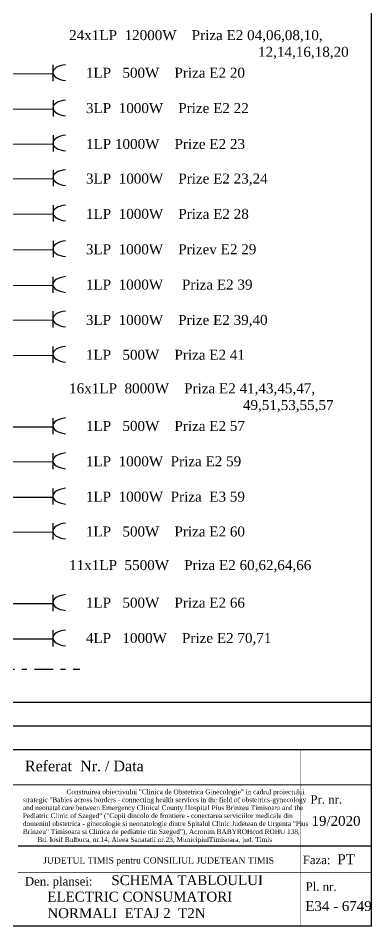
# Model space of a CAD drawing. Header units: inches. Extents: x -369701 to 85886, y 28217 to 66726.
# Drawn here: x -105142 to -100139, y 28218 to 41073 of the extents above; entities that cross this region are included whole.
import ezdxf

# ---------------------------------------------------------------- set-up
doc = ezdxf.new("R2010")
doc.units = ezdxf.units.IN
doc.header["$MEASUREMENT"] = 0
doc.linetypes.add('DOUBLE_DASHED', pattern=[1.093611, 0.529167, -0.211667, 0.141111, -0.211667])
doc.layers.add('Circuite', color=7, linetype='Continuous', lineweight=25)
for name, color, linetype in [('circuite prize normal', 7, 'Continuous'), ('ELECTRICAL', 7, 'Continuous'), ('Texte', 7, 'Continuous')]:
    doc.layers.add(name, color=color, linetype=linetype)
doc.styles.get("Standard").update_dxf_attribs({"font": 'arial.ttf'})

msp = doc.modelspace()

# ---------------------------------------------------------------- linework, layer by layer
at = {"layer": 'Circuite', "linetype": 'Continuous', "ltscale": 2}
msp.add_line((-105141, 29364), (-100139, 29364), dxfattribs=at)
at = {"layer": 'circuite prize normal'}
msp.add_lwpolyline([(-100147, 28226), (-114163, 28226), (-114163, 52102), (-100147, 52102)], close=True, dxfattribs=at)
at = {"layer": 'ELECTRICAL', "color": 7, "linetype": 'Continuous'}
for p, q in [((-104650, 40413), (-104650, 40183)), ((-104649, 39913), (-104649, 39683)), ((-104649, 39416), (-104649, 39186)), ((-104649, 38928), (-104649, 38697)), ((-104649, 38428), (-104649, 38197)), ((-104649, 37921), (-104649, 37691)), ((-104650, 37416), (-104650, 37186)), ((-104650, 36928), (-104650, 36697)), ((-104650, 36428), (-104650, 36197)), ((-104650, 35416), (-104650, 35186)), ((-104650, 34921), (-104650, 34691)), ((-104650, 34421), (-104650, 34191)), ((-104650, 33928), (-104650, 33697)), ((-104650, 32916), (-104650, 32686)), ((-104650, 32416), (-104650, 32186))]:
    msp.add_line(p, q, dxfattribs=at)
at = {"layer": 'ELECTRICAL', "linetype": 'DOUBLE_DASHED', "ltscale": 500}
msp.add_line((-109287, 31862), (-104271, 31863), dxfattribs=at)
at = {"layer": 'ELECTRICAL', "linetype": 'Continuous', "const_width": 15.2, "flags": 128}
for points in [[(-108572, 40287), (-104650, 40287)], [(-108572, 39787), (-104649, 39787)], [(-108572, 39290), (-104649, 39290)], [(-108572, 38802), (-104649, 38802)], [(-108572, 38302), (-104649, 38302)], [(-108573, 37795), (-104649, 37795)], [(-108572, 37290), (-104650, 37290)], [(-108572, 36801), (-104650, 36801)], [(-108572, 36302), (-104650, 36302)], [(-108572, 35290), (-104650, 35290)], [(-108573, 34795), (-104650, 34795)], [(-108574, 34295), (-104650, 34295)], [(-108572, 33801), (-104650, 33801)], [(-108572, 32790), (-104650, 32790)], [(-108572, 32290), (-104650, 32290)]]:
    msp.add_lwpolyline(points, dxfattribs=at)
at = {"layer": 'ELECTRICAL', "color": 7, "linetype": 'Continuous'}
for centre in [(-104416, 40303), (-104415, 39803), (-104415, 39306), (-104415, 38818), (-104415, 38318), (-104415, 37811), (-104416, 37306), (-104416, 36818), (-104416, 36318), (-104416, 35306), (-104416, 34811), (-104416, 34311), (-104416, 33818), (-104416, 32806), (-104416, 32306)]:
    msp.add_ellipse(centre, major_axis=(-236, 0), ratio=0.487665, start_param=-1.324285, end_param=1.324285, dxfattribs=at)
at = {"layer": 'Texte', "linetype": 'Continuous', "flags": 128}
for points in [[(-109147, 30896), (-109147, 31396), (-100147, 31396)], [(-109147, 30896), (-109147, 31396), (-100147, 31396)], [(-109147, 30561), (-109147, 31061), (-100147, 31061)], [(-109147, 30561), (-109147, 31061), (-100147, 31061)], [(-109147, 30226), (-109147, 30726), (-100147, 30726)]]:
    msp.add_lwpolyline(points, dxfattribs=at)
at = {"layer": 'Texte', "linetype": 'Continuous'}
for points, const_width in [([(-101147, 28226), (-101147, 30714)], 5), ([(-105147, 28988), (-100147, 28988)], 10)]:
    msp.add_lwpolyline(points, dxfattribs=dict(at, const_width=const_width))
at = {"layer": 'Texte', "linetype": 'Continuous', "const_width": 15}
msp.add_lwpolyline([(-100147, 28226), (-109147, 28226), (-109147, 30226), (-100147, 30226)], close=True, dxfattribs=at)

# ---------------------------------------------------------------- texts
at = {"layer": 'ELECTRICAL', "linetype": 'DOUBLE_DASHED', "char_height": 141.54, "width": 8555.18, "attachment_point": 1}
for s, insert in [('{\\fTimes New Roman|b0|i0|c0|p18;24x1LP  12000W    Priza E2 04,06,08,10,\\P                                                  12,14,16,18,20}', (-104421, 40904)), ('{\\fTimes New Roman|b0|i0|c0|p18;1LP   500W    Priza E2 20}', (-104184, 40372)), ('{\\fTimes New Roman|b0|i0|c0|p18;3LP  1000W    Prize E2 22}', (-104183, 39872)), ('{\\fTimes New Roman|b0|i0|c0|p18;1LP 1000W    Prize E2 23}', (-104183, 39364)), ('{\\fTimes New Roman|b0|i0|c0|p18;3LP  1000W    Prize E2 23,24}', (-104183, 38875)), ('{\\fTimes New Roman|b0|i0|c0|p18;1LP  1000W    Priza E2 28}', (-104183, 38375)), ('{\\fTimes New Roman|b0|i0|c0|p18;3LP  1000W    Prizev E2 29}', (-104184, 37875)), ('{\\fTimes New Roman|b0|i0|c0|p18;1LP  1000W     Priza E2 39}', (-104184, 37375)), ('{\\fTimes New Roman|b0|i0|c0|p18;3LP  1000W    Prize E2 39,40}', (-104184, 36875)), ('{\\fTimes New Roman|b0|i0|c0|p18;1LP   500W    Priza E2 41}', (-104184, 36382)), ('{\\fTimes New Roman|b0|i0|c0|p18;16x1LP  8000W    Priza E2 41,43,45,47,\\P                                              49,51,53,55,57   }', (-104421, 35907)), ('{\\fTimes New Roman|b0|i0|c0|p18;1LP   500W    Priza E2 57}', (-104184, 35375)), ('{\\fTimes New Roman|b0|i0|c0|p18;1LP  1000W  Priza E2 59}', (-104184, 34875)), ('{\\fTimes New Roman|b0|i0|c0|p18;1LP  1000W  Priza  E3 59}', (-104184, 34375)), ('{\\fTimes New Roman|b0|i0|c0|p18;1LP   500W    Priza E2 60}', (-104184, 33882)), ('{\\fTimes New Roman|b0|i0|c0|p18;11x1LP  5500W    Priza E2 60,62,64,66}', (-104421, 33407)), ('{\\fTimes New Roman|b0|i0|c0|p18;1LP   500W    Priza E2 66}', (-104184, 32875)), ('{\\fTimes New Roman|b0|i0|c0|p18;4LP   1000W    Prize E2 70,71}', (-104184, 32375))]:
    msp.add_mtext(s, dxfattribs=dict(at, insert=insert))
at = {"layer": 'Texte', "attachment_point": 1}
for s, insert, char_height, width in [('\\fTimes New Roman|b0|i0|c0|p18;Referat  Nr. / Data', (-105046, 30569), 150, 2000.85), ('{\\fTimes New Roman|b0|i0|c0|p18;                        \\H1.38x;      \\H0.97826x;Construirea obiectivului "Clinica de Obstetrica Ginecologie" in cadrul proiectului\\Pstrategic "Babies across borders - connecting health services in the field of obstetrics-gynecology and neonatal care between Emergency Clinical County Hospital Pius Brinzeu Timisoara and the Pediatric Clinic of Szeged" ("Copii dincolo de frontiere - conectarea serviciilor medicale din domeniul obstetrica - ginecologie si neonatologie dintre Spitalul Clinic Judetean de Urgenta "Pius Brinzeu" Timisoara si Clinica de pediatrie din Szeged"), Acronim BABYROHcod ROHU 138, \\P        Bd. Iosif Bulbuca, nr.14, Aleea Sanatatii nr.23, MunicipiulTimisoara, jud. Timis}', (-105075, 30162), 50, 3987.91), ('{\\fTimes New Roman|b0|i0|c0|p18;Pr. nr.}', (-101008, 30081), 120, 1688.6), ('{\\fTimes New Roman|b0|i0|c0|p18;JUDETUL TIMIS pentru CONSILIUL JUDETEAN TIMIS}', (-104788, 29203), 90, 3509.52), ('{\\fTimes New Roman|b0|i0|c0|p18;Den. plansei:   }', (-105047, 28923), 120, 1562.27), ('{\\fTimes New Roman|b0|i0|c0|p18;Pl. nr.}', (-101076, 28848), 120, 937.77)]:
    msp.add_mtext(s, dxfattribs=dict(at, insert=insert, char_height=char_height, width=width))
at = {"layer": 'Texte', "linetype": 'Continuous', "attachment_point": 1}
for s, insert, char_height, width in [('{\\fTimes New Roman|b0|i0|c0|p18;19/2020}', (-100992, 29787), 140, 1414.36), ('{\\fTimes New Roman|b0|i0|c0|p18;Faza:}', (-101116, 29225), 120, 1414.36), ('{\\fTimes New Roman|b0|i0|c0|p18;  PT }', (-100732, 29244), 140, 1414.36), ('{\\fTimes New Roman|b0|i0|c0|p18;                \\H0.93333x;SCHEMA TABLOULUI ELECTRIC CONSUMATORI NORMALI  ETAJ 2  T2N}', (-104729, 28949), 150, 3496), ('{\\fTimes New Roman|b0|i0|c0|p18; E34 - 6749}', (-101133, 28582), 140, 1414.36)]:
    msp.add_mtext(s, dxfattribs=dict(at, insert=insert, char_height=char_height, width=width))

doc.saveas('drawing.dxf')
